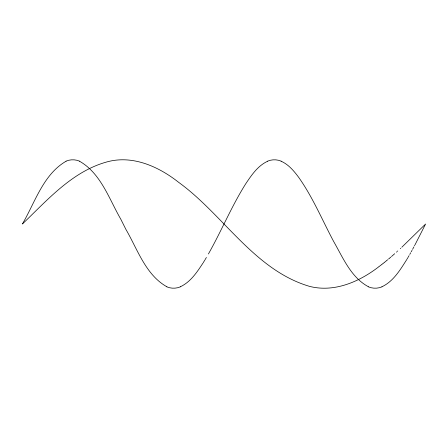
<?xml version="1.0" encoding="UTF-8"?>
<svg xmlns="http://www.w3.org/2000/svg" width="448" height="448" viewBox="0 0 448 448"><rect width="100%" height="100%" fill="white"/><g stroke="black" fill="none" stroke-linecap="round" stroke-linejoin="round"><path stroke-width="0.67" d="M414.982 244.849L425.6 224L401.811 247.246M414.714 245.358L414.445 245.862M413.907 246.87L412.563 249.362M412.026 250.348L411.219 251.81M410.682 252.773L409.741 254.442M208.41 253.966C221.491 230.894 231.605 206.186 245.773 183.719C251.574 175.056 257.88 165.698 267.68 161.23M409.069 255.618L408.262 257.012M206.394 257.471L205.318 259.286M407.994 257.471L406.918 259.286M205.05 259.734L203.302 262.584M406.65 259.734C400.137 269.982 393.327 281.406 381.92 286.77M203.034 263.01C197.03 272.121 190.574 282.055 180.32 286.77M400.736 248.248L400.333 248.618M397.779 250.958L397.376 251.322M396.838 251.81L396.435 252.174M394.688 253.73L391.462 256.553M390.79 257.13L389.581 258.16M389.312 258.384L388.506 259.062M387.699 259.734L386.893 260.4M386.624 260.624L384.742 262.153M384.474 262.366L383.13 263.435M382.861 263.648L382.054 264.281M381.786 264.488L379.098 266.538M378.829 266.739C359.481 281.719 334.23 292.774 309.478 286.35C254.268 270.026 223.406 214.754 178.707 182.375C159.124 166.919 133.482 155.131 108.147 161.588C72.867 170.755 47.69 199.791 22.4 224C35.011 202.457 43.238 174.462 66.08 161.23M281.12 161.23C288.518 164.466 293.866 170.901 298.592 177.223C312.76 197.193 322.207 220.002 333.67 241.517C343.045 257.813 351.053 277.508 368.48 286.77M79.52 161.23C100.901 173.326 109.116 199.063 120.781 219.167L125.888 229.37C137.497 249.228 145.628 274.859 166.88 286.77M66.041 161.14A17.578 17.578 0 0 1 79.559 161.14M180.359 286.86A17.578 17.578 0 0 1 166.841 286.86M267.641 161.14A17.578 17.578 0 0 1 281.159 161.14M381.959 286.86A17.578 17.578 0 0 1 368.441 286.86"/></g></svg>
